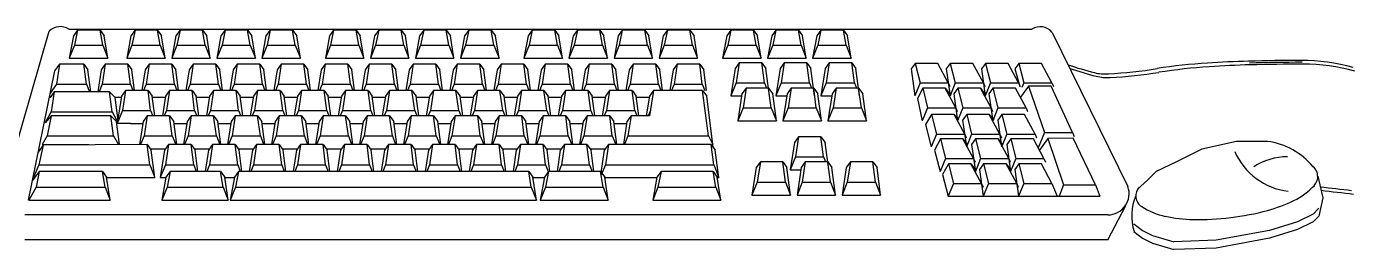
# Model space of a CAD drawing. Header units: millimetres. Extents: x 89450 to 753248, y -530175 to 1209785.
# Drawn here: x 319095 to 320457, y -167288 to -167059 of the extents above; entities that cross this region are included whole.
import ezdxf

# ---------------------------------------------------------------- set-up
doc = ezdxf.new("R2010")
doc.units = ezdxf.units.MM
doc.header["$LTSCALE"] = 150

msp = doc.modelspace()

# ---------------------------------------------------------------- linework, layer by layer
at = {"color": 0}
for p, q in [((319138.7, -167061.7), (320128.2, -167061.7)), ((319147.6, -167062.6), (319143.4, -167068.4)), ((319147.6, -167062.6), (319144.5, -167078)), ((319170.8, -167062.6), (319147.6, -167062.6)), ((319170.8, -167062.6), (319175, -167068.4)), ((319173.5, -167078), (319170.8, -167062.6)), ((319206.8, -167062.6), (319202.5, -167068.4)), ((319206.8, -167062.6), (319203.6, -167078)), ((319229.9, -167062.6), (319206.8, -167062.6)), ((319229.9, -167062.6), (319234.1, -167068.4)), ((319232.6, -167078), (319229.9, -167062.6)), ((319253, -167062.6), (319248.8, -167068.4)), ((319253, -167062.6), (319249.8, -167078)), ((319276.2, -167062.6), (319253, -167062.6)), ((319276.2, -167062.6), (319280.4, -167068.4)), ((319278.9, -167078), (319276.2, -167062.6)), ((319299.3, -167062.6), (319295, -167068.4)), ((319299.3, -167062.6), (319296.1, -167078)), ((319322.4, -167062.6), (319299.3, -167062.6)), ((319322.4, -167062.6), (319326.7, -167068.4)), ((319325.1, -167078), (319322.4, -167062.6)), ((319345.5, -167062.6), (319341.3, -167068.4)), ((319345.5, -167062.6), (319342.4, -167078)), ((319368.7, -167062.6), (319345.5, -167062.6)), ((319368.7, -167062.6), (319372.9, -167068.4)), ((319371.4, -167078), (319368.7, -167062.6)), ((319410.8, -167062.6), (319406.6, -167068.4)), ((319410.8, -167062.6), (319407.7, -167078)), ((319434, -167062.6), (319410.8, -167062.6)), ((319434, -167062.6), (319438.2, -167068.4)), ((319436.7, -167078), (319434, -167062.6)), ((319457.1, -167062.6), (319452.9, -167068.4)), ((319457.1, -167062.6), (319453.9, -167078)), ((319480.2, -167062.6), (319457.1, -167062.6)), ((319480.2, -167062.6), (319484.5, -167068.4)), ((319483, -167078), (319480.2, -167062.6)), ((319503.3, -167062.6), (319499.1, -167068.4)), ((319503.3, -167062.6), (319500.2, -167078)), ((319526.5, -167062.6), (319503.3, -167062.6)), ((319526.5, -167062.6), (319530.7, -167068.4)), ((319529.2, -167078), (319526.5, -167062.6)), ((319549.6, -167062.6), (319545.4, -167068.4)), ((319549.6, -167062.6), (319546.4, -167078)), ((319572.8, -167062.6), (319549.6, -167062.6)), ((319572.8, -167062.6), (319577, -167068.4)), ((319575.5, -167078), (319572.8, -167062.6)), ((319614.9, -167062.6), (319610.7, -167068.4)), ((319614.9, -167062.6), (319611.7, -167078)), ((319638.1, -167062.6), (319614.9, -167062.6)), ((319638.1, -167062.6), (319642.3, -167068.4)), ((319640.8, -167078), (319638.1, -167062.6)), ((319661.2, -167062.6), (319656.9, -167068.4)), ((319661.2, -167062.6), (319658, -167078)), ((319684.3, -167062.6), (319661.2, -167062.6)), ((319684.3, -167062.6), (319688.5, -167068.4)), ((319687, -167078), (319684.3, -167062.6)), ((319707.4, -167062.6), (319703.2, -167068.4)), ((319707.4, -167062.6), (319704.2, -167078)), ((319730.6, -167062.6), (319707.4, -167062.6)), ((319730.6, -167062.6), (319734.8, -167068.4)), ((319733.3, -167078), (319730.6, -167062.6)), ((319753.7, -167062.6), (319749.4, -167068.4)), ((319753.7, -167062.6), (319750.5, -167078)), ((319776.8, -167062.6), (319753.7, -167062.6)), ((319776.8, -167062.6), (319781.1, -167068.4)), ((319779.5, -167078), (319776.8, -167062.6)), ((319819, -167062.6), (319814.7, -167068.4)), ((319819, -167062.6), (319815.8, -167078)), ((319842.1, -167062.6), (319819, -167062.6)), ((319842.1, -167062.6), (319846.3, -167068.4)), ((319844.8, -167078), (319842.1, -167062.6)), ((319865.2, -167062.6), (319861, -167068.4)), ((319865.2, -167062.6), (319862.1, -167078)), ((319888.4, -167062.6), (319865.2, -167062.6)), ((319888.4, -167062.6), (319892.6, -167068.4)), ((319891.1, -167078), (319888.4, -167062.6)), ((319911.5, -167062.6), (319907.3, -167068.4)), ((319911.5, -167062.6), (319908.3, -167078)), ((319934.6, -167062.6), (319911.5, -167062.6)), ((319934.6, -167062.6), (319938.9, -167068.4)), ((319937.4, -167078), (319934.6, -167062.6)), ((319073.1, -167221.9), (319118.5, -167063.6)), ((319143.4, -167068.4), (319139.1, -167091.3)), ((319178.7, -167091.3), (319175, -167068.4)), ((319202.5, -167068.4), (319198.2, -167091.3)), ((319237.8, -167091.3), (319234.1, -167068.4)), ((319248.8, -167068.4), (319244.5, -167091.3)), ((319284.1, -167091.3), (319280.4, -167068.4)), ((319295, -167068.4), (319290.7, -167091.3)), ((319330.4, -167091.3), (319326.7, -167068.4)), ((319341.3, -167068.4), (319337, -167091.3)), ((319376.6, -167091.3), (319372.9, -167068.4)), ((319406.6, -167068.4), (319402.3, -167091.3)), ((319441.9, -167091.3), (319438.2, -167068.4)), ((319452.9, -167068.4), (319448.5, -167091.3)), ((319488.2, -167091.3), (319484.5, -167068.4)), ((319499.1, -167068.4), (319494.8, -167091.3)), ((319534.4, -167091.3), (319530.7, -167068.4)), ((319545.4, -167068.4), (319541.1, -167091.3)), ((319580.7, -167091.3), (319577, -167068.4)), ((319610.7, -167068.4), (319606.3, -167091.3)), ((319646, -167091.3), (319642.3, -167068.4)), ((319656.9, -167068.4), (319652.6, -167091.3)), ((319692.2, -167091.3), (319688.5, -167068.4)), ((319703.2, -167068.4), (319698.9, -167091.3)), ((319738.5, -167091.3), (319734.8, -167068.4)), ((319749.4, -167068.4), (319745.1, -167091.3)), ((319784.8, -167091.3), (319781.1, -167068.4)), ((319814.7, -167068.4), (319810.4, -167091.3)), ((319850.1, -167091.3), (319846.3, -167068.4)), ((319861, -167068.4), (319856.7, -167091.3)), ((319896.3, -167091.3), (319892.6, -167068.4)), ((319907.3, -167068.4), (319902.9, -167091.3)), ((319942.6, -167091.3), (319938.9, -167068.4)), ((320149, -167064.9), (320226.9, -167223.2)), ((319144.5, -167078), (319139.1, -167091.3)), ((319144.5, -167078), (319173.5, -167078)), ((319173.5, -167078), (319178.7, -167091.3)), ((319203.6, -167078), (319198.2, -167091.3)), ((319203.6, -167078), (319232.6, -167078)), ((319232.6, -167078), (319237.8, -167091.3)), ((319249.8, -167078), (319244.5, -167091.3)), ((319249.8, -167078), (319278.9, -167078)), ((319278.9, -167078), (319284.1, -167091.3)), ((319296.1, -167078), (319290.7, -167091.3)), ((319296.1, -167078), (319325.1, -167078)), ((319325.1, -167078), (319330.4, -167091.3)), ((319342.4, -167078), (319337, -167091.3)), ((319342.4, -167078), (319371.4, -167078)), ((319371.4, -167078), (319376.6, -167091.3)), ((319407.7, -167078), (319402.3, -167091.3)), ((319407.7, -167078), (319436.7, -167078)), ((319436.7, -167078), (319441.9, -167091.3)), ((319453.9, -167078), (319448.5, -167091.3)), ((319453.9, -167078), (319483, -167078)), ((319483, -167078), (319488.2, -167091.3)), ((319500.2, -167078), (319494.8, -167091.3)), ((319500.2, -167078), (319529.2, -167078)), ((319529.2, -167078), (319534.4, -167091.3)), ((319546.4, -167078), (319541.1, -167091.3)), ((319546.4, -167078), (319575.5, -167078)), ((319575.5, -167078), (319580.7, -167091.3)), ((319611.7, -167078), (319606.3, -167091.3)), ((319611.7, -167078), (319640.8, -167078)), ((319640.8, -167078), (319646, -167091.3)), ((319658, -167078), (319652.6, -167091.3)), ((319658, -167078), (319687, -167078)), ((319687, -167078), (319692.2, -167091.3)), ((319704.2, -167078), (319698.9, -167091.3)), ((319704.2, -167078), (319733.3, -167078)), ((319733.3, -167078), (319738.5, -167091.3)), ((319750.5, -167078), (319745.1, -167091.3)), ((319750.5, -167078), (319779.5, -167078)), ((319779.5, -167078), (319784.8, -167091.3)), ((319815.8, -167078), (319810.4, -167091.3)), ((319815.8, -167078), (319844.8, -167078)), ((319844.8, -167078), (319850.1, -167091.3)), ((319862.1, -167078), (319856.7, -167091.3)), ((319862.1, -167078), (319891.1, -167078)), ((319891.1, -167078), (319896.3, -167091.3)), ((319908.3, -167078), (319902.9, -167091.3)), ((319908.3, -167078), (319937.4, -167078)), ((319937.4, -167078), (319942.6, -167091.3)), ((319129.2, -167097.6), (319124.1, -167104.5)), ((319129.2, -167097.6), (319126, -167118.2)), ((319154, -167097.6), (319129.2, -167097.6)), ((319139.1, -167091.3), (319178.7, -167091.3)), ((319154, -167097.6), (319158.3, -167103.4)), ((319156.8, -167118.2), (319154, -167097.6)), ((319161.2, -167125.8), (319158.3, -167103.4)), ((319171.9, -167103.4), (319168.4, -167125.8)), ((319176.1, -167097.6), (319171.9, -167103.4)), ((319176.1, -167097.6), (319172.9, -167118.2)), ((319199.2, -167097.6), (319176.1, -167097.6)), ((319198.2, -167091.3), (319237.8, -167091.3)), ((319199.2, -167097.6), (319203.5, -167103.4)), ((319202, -167118.2), (319199.2, -167097.6)), ((319206.3, -167124.5), (319203.5, -167103.4)), ((319217.1, -167103.4), (319213.8, -167124.5)), ((319221.3, -167097.6), (319217.1, -167103.4)), ((319221.3, -167097.6), (319218.1, -167118.2)), ((319244.5, -167097.6), (319221.3, -167097.6)), ((319244.5, -167091.3), (319284.1, -167091.3)), ((319244.5, -167097.6), (319248.7, -167103.4)), ((319247.2, -167118.2), (319244.5, -167097.6)), ((319251.5, -167124.5), (319248.7, -167103.4)), ((319262.3, -167103.4), (319259, -167124.5)), ((319266.5, -167097.6), (319262.3, -167103.4)), ((319266.5, -167097.6), (319263.3, -167118.2)), ((319289.7, -167097.6), (319266.5, -167097.6)), ((319289.7, -167097.6), (319293.9, -167103.4)), ((319292.4, -167118.2), (319289.7, -167097.6)), ((319290.7, -167091.3), (319330.4, -167091.3)), ((319296.7, -167124.5), (319293.9, -167103.4)), ((319307.5, -167103.4), (319304.2, -167124.5)), ((319311.7, -167097.6), (319307.5, -167103.4)), ((319311.7, -167097.6), (319308.5, -167118.2)), ((319334.9, -167097.6), (319311.7, -167097.6)), ((319334.9, -167097.6), (319339.1, -167103.4)), ((319337.6, -167118.2), (319334.9, -167097.6)), ((319337, -167091.3), (319376.6, -167091.3)), ((319341.9, -167124.5), (319339.1, -167103.4)), ((319352.7, -167103.4), (319349.4, -167124.5)), ((319356.9, -167097.6), (319352.7, -167103.4)), ((319356.9, -167097.6), (319353.7, -167118.2)), ((319380.1, -167097.6), (319356.9, -167097.6)), ((319380.1, -167097.6), (319384.3, -167103.4)), ((319382.8, -167118.2), (319380.1, -167097.6)), ((319387.1, -167124.5), (319384.3, -167103.4)), ((319397.9, -167103.4), (319394.6, -167124.5)), ((319402.1, -167097.6), (319397.9, -167103.4)), ((319402.1, -167097.6), (319398.9, -167118.2)), ((319425.3, -167097.6), (319402.1, -167097.6)), ((319402.3, -167091.3), (319441.9, -167091.3)), ((319425.3, -167097.6), (319429.5, -167103.4)), ((319428, -167118.2), (319425.3, -167097.6)), ((319432.3, -167124.5), (319429.5, -167103.4)), ((319443.1, -167103.4), (319439.8, -167124.5)), ((319447.3, -167097.6), (319443.1, -167103.4)), ((319447.3, -167097.6), (319444.1, -167118.2)), ((319470.5, -167097.6), (319447.3, -167097.6)), ((319448.5, -167091.3), (319488.2, -167091.3)), ((319470.5, -167097.6), (319474.7, -167103.4)), ((319473.2, -167118.2), (319470.5, -167097.6)), ((319477.5, -167124.5), (319474.7, -167103.4)), ((319488.3, -167103.4), (319485, -167124.5)), ((319492.5, -167097.6), (319488.3, -167103.4)), ((319492.5, -167097.6), (319489.3, -167118.2)), ((319515.7, -167097.6), (319492.5, -167097.6)), ((319494.8, -167091.3), (319534.4, -167091.3)), ((319515.7, -167097.6), (319519.9, -167103.4)), ((319518.4, -167118.2), (319515.7, -167097.6)), ((319522.7, -167124.5), (319519.9, -167103.4)), ((319533.5, -167103.4), (319530.2, -167124.5)), ((319537.7, -167097.6), (319533.5, -167103.4)), ((319537.7, -167097.6), (319534.5, -167118.2)), ((319560.9, -167097.6), (319537.7, -167097.6)), ((319541.1, -167091.3), (319580.7, -167091.3)), ((319560.9, -167097.6), (319565.1, -167103.4)), ((319563.6, -167118.2), (319560.9, -167097.6)), ((319567.9, -167124.5), (319565.1, -167103.4)), ((319578.7, -167103.4), (319575.4, -167124.5)), ((319582.9, -167097.6), (319578.7, -167103.4)), ((319582.9, -167097.6), (319579.7, -167118.2)), ((319606.1, -167097.6), (319582.9, -167097.6)), ((319606.1, -167097.6), (319610.3, -167103.4)), ((319608.8, -167118.2), (319606.1, -167097.6)), ((319606.3, -167091.3), (319646, -167091.3)), ((319613.1, -167124.5), (319610.3, -167103.4)), ((319623.9, -167103.4), (319620.6, -167124.5)), ((319628.1, -167097.6), (319623.9, -167103.4)), ((319628.1, -167097.6), (319624.9, -167118.2)), ((319651.3, -167097.6), (319628.1, -167097.6)), ((319651.3, -167097.6), (319655.5, -167103.4)), ((319654, -167118.2), (319651.3, -167097.6)), ((319652.6, -167091.3), (319692.2, -167091.3)), ((319658.3, -167124.5), (319655.5, -167103.4)), ((319669.1, -167103.4), (319665.8, -167124.5)), ((319673.3, -167097.6), (319669.1, -167103.4)), ((319673.3, -167097.6), (319670.1, -167118.2)), ((319696.5, -167097.6), (319673.3, -167097.6)), ((319696.5, -167097.6), (319700.7, -167103.4)), ((319699.2, -167118.2), (319696.5, -167097.6)), ((319698.9, -167091.3), (319738.5, -167091.3)), ((319703.5, -167124.5), (319700.7, -167103.4)), ((319714.3, -167103.4), (319711, -167124.5)), ((319718.5, -167097.6), (319714.3, -167103.4)), ((319718.5, -167097.6), (319715.4, -167118.2)), ((319741.7, -167097.6), (319718.5, -167097.6)), ((319741.7, -167097.6), (319745.9, -167103.4)), ((319744.4, -167118.2), (319741.7, -167097.6)), ((319745.1, -167091.3), (319784.8, -167091.3)), ((319748.7, -167124.5), (319745.9, -167103.4)), ((319759.5, -167103.4), (319756.2, -167124.5)), ((319763.7, -167097.6), (319759.5, -167103.4)), ((319763.7, -167097.6), (319760.6, -167118.2)), ((319786.9, -167097.6), (319763.7, -167097.6)), ((319786.9, -167097.6), (319791.1, -167103.4)), ((319789.6, -167118.2), (319786.9, -167097.6)), ((319793.9, -167124.5), (319791.1, -167103.4)), ((319810.4, -167091.3), (319850.1, -167091.3)), ((319823.3, -167102), (319819, -167130)), ((319827.5, -167096.2), (319823.3, -167102)), ((319827.5, -167096.2), (319824.4, -167116.7)), ((319850.7, -167096.2), (319827.5, -167096.2)), ((319850.7, -167096.2), (319854.9, -167102)), ((319853.4, -167116.7), (319850.7, -167096.2)), ((319858.6, -167130), (319854.9, -167102)), ((319856.7, -167091.3), (319896.3, -167091.3)), ((319869.6, -167102), (319865.2, -167130)), ((319873.8, -167096.2), (319869.6, -167102)), ((319873.8, -167096.2), (319870.6, -167116.7)), ((319896.9, -167096.2), (319873.8, -167096.2)), ((319896.9, -167096.2), (319901.2, -167102)), ((319899.7, -167116.7), (319896.9, -167096.2)), ((319904.9, -167130), (319901.2, -167102)), ((319902.9, -167091.3), (319942.6, -167091.3)), ((319915.8, -167102), (319911.5, -167130)), ((319920, -167096.2), (319915.8, -167102)), ((319920, -167096.2), (319916.9, -167116.7)), ((319943.2, -167096.2), (319920, -167096.2)), ((319943.2, -167096.2), (319947.4, -167102)), ((319945.9, -167116.7), (319943.2, -167096.2)), ((319951.1, -167130), (319947.4, -167102)), ((320008.3, -167096.7), (320004, -167102.4)), ((320004, -167102.4), (320007.9, -167130)), ((320031.4, -167096.7), (320008.3, -167096.7)), ((320008.3, -167096.7), (320013.3, -167116.7)), ((320042.3, -167116.7), (320031.4, -167096.7)), ((320044.4, -167096.7), (320040.2, -167102.4)), ((320040.2, -167102.4), (320044.1, -167130)), ((320067.6, -167096.7), (320044.4, -167096.7)), ((320044.4, -167096.7), (320049.4, -167116.7)), ((320078.5, -167116.7), (320067.6, -167096.7)), ((320080.5, -167096.7), (320076.3, -167102.4)), ((320076.3, -167102.4), (320080.2, -167130)), ((320103.7, -167096.7), (320080.5, -167096.7)), ((320080.5, -167096.7), (320085.6, -167116.7)), ((320114.6, -167116.7), (320103.7, -167096.7)), ((320114.8, -167096.7), (320110.5, -167102.4)), ((320110.5, -167102.4), (320115.9, -167120.5)), ((320137.9, -167096.7), (320114.8, -167096.7)), ((320114.8, -167096.7), (320119.8, -167116.7)), ((320148.8, -167116.7), (320137.9, -167096.7)), ((319124.1, -167104.5), (319097.1, -167237.1)), ((319824.4, -167116.7), (319819, -167130)), ((319824.4, -167116.7), (319853.4, -167116.7)), ((319853.4, -167116.7), (319855.5, -167122)), ((319870.6, -167116.7), (319865.2, -167130)), ((319870.6, -167116.7), (319899.7, -167116.7)), ((319899.7, -167116.7), (319901.7, -167122)), ((319916.9, -167116.7), (319911.5, -167130)), ((319916.9, -167116.7), (319945.9, -167116.7)), ((319945.9, -167116.7), (319948, -167122)), ((320013.3, -167116.7), (320007.9, -167130)), ((320013.3, -167116.7), (320042.3, -167116.7)), ((320042.3, -167116.7), (320043.8, -167120.5)), ((320049.4, -167116.7), (320044.1, -167130)), ((320049.4, -167116.7), (320078.5, -167116.7)), ((320078.5, -167116.7), (320080, -167120.5)), ((320085.6, -167116.7), (320080.2, -167130)), ((320085.6, -167116.7), (320114.6, -167116.7)), ((320114.6, -167116.7), (320116.1, -167120.5)), ((320119.8, -167116.7), (320117.9, -167121.5)), ((320119.8, -167116.7), (320148.8, -167116.7)), ((320148.8, -167116.7), (320150.3, -167120.5)), ((319126, -167118.2), (319119.5, -167127.2)), ((319123.7, -167125.8), (319119.5, -167131.6)), ((319123.7, -167125.8), (319120.5, -167146.4)), ((319180.6, -167125.8), (319123.7, -167125.8)), ((319126, -167118.2), (319156.8, -167118.2)), ((319156.8, -167118.2), (319159.8, -167125.8)), ((319172.9, -167118.2), (319169.8, -167125.8)), ((319172.9, -167118.2), (319202, -167118.2)), ((319180.6, -167125.8), (319186.3, -167131.6)), ((319183.3, -167146.4), (319180.6, -167125.8)), ((319192.7, -167130.3), (319188.4, -167158.4)), ((319197, -167124.5), (319192.7, -167130.3)), ((319197, -167124.5), (319193.8, -167145.1)), ((319220.1, -167124.5), (319197, -167124.5)), ((319202, -167118.2), (319204.5, -167124.5)), ((319218.1, -167118.2), (319215.5, -167124.5)), ((319218.1, -167118.2), (319247.2, -167118.2)), ((319220.1, -167124.5), (319224.4, -167130.3)), ((319222.8, -167145.1), (319220.1, -167124.5)), ((319227, -167150.7), (319224.4, -167130.3)), ((319238, -167130.3), (319234.8, -167150.7)), ((319242.2, -167124.5), (319238, -167130.3)), ((319242.2, -167124.5), (319239, -167145.1)), ((319265.3, -167124.5), (319242.2, -167124.5)), ((319247.2, -167118.2), (319249.7, -167124.5)), ((319263.3, -167118.2), (319260.8, -167124.5)), ((319263.3, -167118.2), (319292.4, -167118.2)), ((319265.3, -167124.5), (319269.6, -167130.3)), ((319265.3, -167124.5), (319269.6, -167130.3)), ((319268, -167145.1), (319265.3, -167124.5)), ((319272.2, -167150.7), (319269.6, -167130.3)), ((319272.2, -167150.7), (319269.6, -167130.3)), ((319283.2, -167130.3), (319280, -167150.7)), ((319287.4, -167124.5), (319283.2, -167130.3)), ((319287.4, -167124.5), (319284.2, -167145.1)), ((319310.5, -167124.5), (319287.4, -167124.5)), ((319292.4, -167118.2), (319294.9, -167124.5)), ((319308.5, -167118.2), (319306, -167124.5)), ((319308.5, -167118.2), (319337.6, -167118.2)), ((319310.5, -167124.5), (319314.8, -167130.3)), ((319310.5, -167124.5), (319314.8, -167130.3)), ((319313.2, -167145.1), (319310.5, -167124.5)), ((319317.5, -167150.7), (319314.8, -167130.3)), ((319317.5, -167150.7), (319314.8, -167130.3)), ((319328.4, -167130.3), (319325.2, -167150.7)), ((319332.6, -167124.5), (319328.4, -167130.3)), ((319332.6, -167124.5), (319329.4, -167145.1)), ((319355.7, -167124.5), (319332.6, -167124.5)), ((319337.6, -167118.2), (319340.1, -167124.5)), ((319353.7, -167118.2), (319351.2, -167124.5)), ((319353.7, -167118.2), (319382.8, -167118.2)), ((319355.7, -167124.5), (319360, -167130.3)), ((319355.7, -167124.5), (319360, -167130.3)), ((319358.5, -167145.1), (319355.7, -167124.5)), ((319362.7, -167150.7), (319360, -167130.3)), ((319362.7, -167150.7), (319360, -167130.3)), ((319373.6, -167130.3), (319370.4, -167150.7)), ((319377.8, -167124.5), (319373.6, -167130.3)), ((319377.8, -167124.5), (319374.6, -167145.1)), ((319400.9, -167124.5), (319377.8, -167124.5)), ((319382.8, -167118.2), (319385.3, -167124.5)), ((319398.9, -167118.2), (319396.4, -167124.5)), ((319398.9, -167118.2), (319428, -167118.2)), ((319400.9, -167124.5), (319405.2, -167130.3)), ((319400.9, -167124.5), (319405.2, -167130.3)), ((319403.7, -167145.1), (319400.9, -167124.5)), ((319407.9, -167150.7), (319405.2, -167130.3)), ((319407.9, -167150.7), (319405.2, -167130.3)), ((319418.8, -167130.3), (319415.6, -167150.7)), ((319423, -167124.5), (319418.8, -167130.3)), ((319423, -167124.5), (319419.8, -167145.1)), ((319446.1, -167124.5), (319423, -167124.5)), ((319428, -167118.2), (319430.5, -167124.5)), ((319444.1, -167118.2), (319441.6, -167124.5)), ((319444.1, -167118.2), (319473.2, -167118.2)), ((319446.1, -167124.5), (319450.4, -167130.3)), ((319446.1, -167124.5), (319450.4, -167130.3)), ((319448.9, -167145.1), (319446.1, -167124.5)), ((319453.1, -167150.7), (319450.4, -167130.3)), ((319453.1, -167150.7), (319450.4, -167130.3)), ((319464, -167130.3), (319460.8, -167150.7)), ((319468.2, -167124.5), (319464, -167130.3)), ((319468.2, -167124.5), (319465, -167145.1)), ((319491.3, -167124.5), (319468.2, -167124.5)), ((319473.2, -167118.2), (319475.7, -167124.5)), ((319489.3, -167118.2), (319486.8, -167124.5)), ((319489.3, -167118.2), (319518.4, -167118.2)), ((319491.3, -167124.5), (319495.6, -167130.3)), ((319491.3, -167124.5), (319495.6, -167130.3)), ((319494.1, -167145.1), (319491.3, -167124.5)), ((319498.3, -167150.7), (319495.6, -167130.3)), ((319498.3, -167150.7), (319495.6, -167130.3)), ((319509.2, -167130.3), (319506, -167150.7)), ((319513.4, -167124.5), (319509.2, -167130.3)), ((319513.4, -167124.5), (319510.2, -167145.1)), ((319536.5, -167124.5), (319513.4, -167124.5)), ((319518.4, -167118.2), (319520.9, -167124.5)), ((319534.5, -167118.2), (319532, -167124.5)), ((319534.5, -167118.2), (319563.6, -167118.2)), ((319536.5, -167124.5), (319540.8, -167130.3)), ((319536.5, -167124.5), (319540.8, -167130.3)), ((319539.3, -167145.1), (319536.5, -167124.5)), ((319543.5, -167150.7), (319540.8, -167130.3)), ((319543.5, -167150.7), (319540.8, -167130.3)), ((319554.4, -167130.3), (319551.2, -167150.7)), ((319558.6, -167124.5), (319554.4, -167130.3)), ((319558.6, -167124.5), (319555.4, -167145.1)), ((319581.7, -167124.5), (319558.6, -167124.5)), ((319563.6, -167118.2), (319566.1, -167124.5)), ((319579.7, -167118.2), (319577.2, -167124.5)), ((319579.7, -167118.2), (319608.8, -167118.2)), ((319581.7, -167124.5), (319586, -167130.3)), ((319581.7, -167124.5), (319586, -167130.3)), ((319584.5, -167145.1), (319581.7, -167124.5)), ((319588.7, -167150.7), (319586, -167130.3)), ((319588.7, -167150.7), (319586, -167130.3)), ((319599.6, -167130.3), (319596.4, -167150.7)), ((319603.8, -167124.5), (319599.6, -167130.3)), ((319603.8, -167124.5), (319600.6, -167145.1)), ((319626.9, -167124.5), (319603.8, -167124.5)), ((319608.8, -167118.2), (319611.3, -167124.5)), ((319624.9, -167118.2), (319622.4, -167124.5)), ((319624.9, -167118.2), (319654, -167118.2)), ((319626.9, -167124.5), (319631.2, -167130.3)), ((319626.9, -167124.5), (319631.2, -167130.3)), ((319629.7, -167145.1), (319626.9, -167124.5)), ((319633.9, -167150.7), (319631.2, -167130.3)), ((319633.9, -167150.7), (319631.2, -167130.3)), ((319644.8, -167130.3), (319641.6, -167150.7)), ((319649, -167124.5), (319644.8, -167130.3)), ((319649, -167124.5), (319645.8, -167145.1)), ((319672.2, -167124.5), (319649, -167124.5)), ((319654, -167118.2), (319656.5, -167124.5)), ((319670.1, -167118.2), (319667.6, -167124.5)), ((319670.1, -167118.2), (319699.2, -167118.2)), ((319672.2, -167124.5), (319676.4, -167130.3)), ((319672.2, -167124.5), (319676.4, -167130.3)), ((319674.9, -167145.1), (319672.2, -167124.5)), ((319679.1, -167150.7), (319676.4, -167130.3)), ((319679.1, -167150.7), (319676.4, -167130.3)), ((319690, -167130.3), (319686.8, -167150.7)), ((319694.2, -167124.5), (319690, -167130.3)), ((319694.2, -167124.5), (319691, -167145.1)), ((319717.4, -167124.5), (319694.2, -167124.5)), ((319699.2, -167118.2), (319701.7, -167124.5)), ((319715.4, -167118.2), (319712.8, -167124.5)), ((319715.4, -167118.2), (319744.4, -167118.2)), ((319717.4, -167124.5), (319721.6, -167130.3)), ((319717.4, -167124.5), (319721.6, -167130.3)), ((319720.1, -167145.1), (319717.4, -167124.5)), ((319724.3, -167150.7), (319721.6, -167130.3)), ((319724.3, -167150.7), (319721.6, -167130.3)), ((319735.2, -167130.3), (319732, -167150.7)), ((319739.4, -167124.5), (319735.2, -167130.3)), ((319739.4, -167124.5), (319735.4, -167150.7)), ((319789.9, -167124.5), (319739.4, -167124.5)), ((319744.4, -167118.2), (319746.9, -167124.5)), ((319760.6, -167118.2), (319758, -167124.5)), ((319760.6, -167118.2), (319789.6, -167118.2)), ((319789.6, -167118.2), (319792.1, -167124.5)), ((319789.9, -167124.5), (319794.1, -167130.3)), ((319789.9, -167124.5), (319794.1, -167130.3)), ((319795.8, -167171.2), (319789.9, -167124.5)), ((319800.7, -167183.1), (319794.1, -167130.3)), ((319800.4, -167180.1), (319794.1, -167130.3)), ((319819, -167130), (319830, -167130)), ((319830.3, -167127.8), (319826, -167155.8)), ((319834.6, -167122), (319830.3, -167127.8)), ((319834.6, -167122), (319831.4, -167142.5)), ((319857.7, -167122), (319834.6, -167122)), ((319857.7, -167122), (319861.9, -167127.8)), ((319860.4, -167142.5), (319857.7, -167122)), ((319865.7, -167155.8), (319861.9, -167127.8)), ((319865.2, -167130), (319876.3, -167130)), ((319876.6, -167127.8), (319872.3, -167155.8)), ((319880.8, -167122), (319876.6, -167127.8)), ((319880.8, -167122), (319877.7, -167142.5)), ((319904, -167122), (319880.8, -167122)), ((319904, -167122), (319908.2, -167127.8)), ((319906.7, -167142.5), (319904, -167122)), ((319911.9, -167155.8), (319908.2, -167127.8)), ((319911.5, -167130), (319922.5, -167130)), ((319922.9, -167127.8), (319918.5, -167155.8)), ((319927.1, -167122), (319922.9, -167127.8)), ((319927.1, -167122), (319923.9, -167142.5)), ((319950.2, -167122), (319927.1, -167122)), ((319950.2, -167122), (319954.5, -167127.8)), ((319953, -167142.5), (319950.2, -167122)), ((319958.2, -167155.8), (319954.5, -167127.8)), ((320016, -167122.2), (320010.7, -167132.8)), ((320039.1, -167122.2), (320016, -167122.2)), ((320016, -167122.2), (320021, -167142.3)), ((320039.1, -167122.2), (320043.4, -167127.9)), ((320050, -167142.3), (320039.1, -167122.2)), ((320052.1, -167122.2), (320047.9, -167127.9)), ((320047.9, -167127.9), (320051.8, -167155.5)), ((320075.3, -167122.2), (320052.1, -167122.2)), ((320052.1, -167122.2), (320057.2, -167142.3)), ((320075.3, -167122.2), (320079.5, -167127.9)), ((320086.2, -167142.3), (320075.3, -167122.2)), ((320088.2, -167122.2), (320084, -167127.9)), ((320084, -167127.9), (320087.9, -167155.5)), ((320111.4, -167122.2), (320088.2, -167122.2)), ((320088.2, -167122.2), (320093.3, -167142.3)), ((320122.3, -167142.3), (320111.4, -167122.2)), ((320124.8, -167120.1), (320116.5, -167131.5)), ((320148, -167120.1), (320124.8, -167120.1)), ((320124.8, -167120.1), (320141, -167167.8)), ((320170, -167167.8), (320148, -167120.1)), ((319118.6, -167131.4), (319119.6, -167131.4)), ((319186.1, -167131.4), (319192.6, -167131.4)), ((319189.4, -167155.3), (319186.3, -167131.6)), ((319224.5, -167131.4), (319237.8, -167131.4)), ((319269.7, -167131.4), (319283, -167131.4)), ((319314.9, -167131.4), (319328.2, -167131.4)), ((319360.1, -167131.4), (319373.4, -167131.4)), ((319405.3, -167131.4), (319418.6, -167131.4)), ((319450.5, -167131.4), (319463.8, -167131.4)), ((319495.7, -167131.4), (319509, -167131.4)), ((319540.9, -167131.4), (319554.2, -167131.4)), ((319586.1, -167131.4), (319599.4, -167131.4)), ((319631.3, -167131.4), (319644.6, -167131.4)), ((319676.5, -167131.4), (319689.8, -167131.4)), ((319721.7, -167131.4), (319735, -167131.4)), ((319831.4, -167142.5), (319826, -167155.8)), ((319831.4, -167142.5), (319860.4, -167142.5)), ((319860.4, -167142.5), (319865.7, -167155.8)), ((319877.7, -167142.5), (319872.3, -167155.8)), ((319877.7, -167142.5), (319906.7, -167142.5)), ((319906.7, -167142.5), (319911.9, -167155.8)), ((319923.9, -167142.5), (319918.5, -167155.8)), ((319923.9, -167142.5), (319953, -167142.5)), ((319953, -167142.5), (319958.2, -167155.8)), ((320010.7, -167132.8), (320015.6, -167155.5)), ((320021, -167142.3), (320015.6, -167155.5)), ((320021, -167142.3), (320050, -167142.3)), ((320050, -167142.3), (320051.5, -167146)), ((320057.2, -167142.3), (320051.8, -167155.5)), ((320057.2, -167142.3), (320086.2, -167142.3)), ((320086.2, -167142.3), (320087.7, -167146)), ((320093.3, -167142.3), (320087.9, -167155.5)), ((320093.3, -167142.3), (320122.3, -167142.3)), ((320122.3, -167142.3), (320123.8, -167146)), ((319120.6, -167150.7), (319114.3, -167157.8)), ((319120.5, -167146.4), (319114.8, -167156.6)), ((319120.6, -167150.7), (319116.6, -167171.2)), ((319120.5, -167146.4), (319183.3, -167146.4)), ((319181.9, -167150.7), (319120.6, -167150.7)), ((319181.9, -167150.7), (319187.6, -167156.4)), ((319184.6, -167171.2), (319181.9, -167150.7)), ((319183.3, -167146.4), (319188.2, -167155.3)), ((319190.7, -167180.1), (319187.6, -167156.4)), ((319193.8, -167145.1), (319188.4, -167158.4)), ((319193.8, -167145.1), (319222.8, -167145.1)), ((319215, -167156.4), (319211.3, -167180.1)), ((319219.2, -167150.7), (319215, -167156.4)), ((319219.2, -167150.7), (319216, -167171.2)), ((319242.3, -167150.7), (319219.2, -167150.7)), ((319222.8, -167145.1), (319225, -167150.7)), ((319239, -167145.1), (319236.7, -167150.7)), ((319239, -167145.1), (319268, -167145.1)), ((319242.3, -167150.7), (319246.6, -167156.4)), ((319245, -167171.2), (319242.3, -167150.7)), ((319249.7, -167180.1), (319246.6, -167156.4)), ((319260.2, -167156.4), (319256.5, -167180.1)), ((319264.4, -167150.7), (319260.2, -167156.4)), ((319264.4, -167150.7), (319261.2, -167171.2)), ((319287.5, -167150.7), (319264.4, -167150.7)), ((319268, -167145.1), (319270.2, -167150.7)), ((319268, -167145.1), (319270.2, -167150.7)), ((319284.2, -167145.1), (319281.9, -167150.7)), ((319284.2, -167145.1), (319313.2, -167145.1)), ((319287.5, -167150.7), (319291.8, -167156.4)), ((319290.3, -167171.2), (319287.5, -167150.7)), ((319294.9, -167180.1), (319291.8, -167156.4)), ((319305.4, -167156.4), (319301.7, -167180.1)), ((319309.6, -167150.7), (319305.4, -167156.4)), ((319309.6, -167150.7), (319306.4, -167171.2)), ((319332.7, -167150.7), (319309.6, -167150.7)), ((319313.2, -167145.1), (319315.4, -167150.7)), ((319313.2, -167145.1), (319315.4, -167150.7)), ((319329.4, -167145.1), (319327.1, -167150.7)), ((319329.4, -167145.1), (319358.5, -167145.1)), ((319332.7, -167150.7), (319337, -167156.4)), ((319335.5, -167171.2), (319332.7, -167150.7)), ((319340.1, -167180.1), (319337, -167156.4)), ((319350.6, -167156.4), (319346.9, -167180.1)), ((319354.8, -167150.7), (319350.6, -167156.4)), ((319354.8, -167150.7), (319351.6, -167171.2)), ((319377.9, -167150.7), (319354.8, -167150.7)), ((319358.5, -167145.1), (319360.6, -167150.7)), ((319358.5, -167145.1), (319360.6, -167150.7)), ((319374.6, -167145.1), (319372.4, -167150.7)), ((319374.6, -167145.1), (319403.7, -167145.1)), ((319377.9, -167150.7), (319382.2, -167156.4)), ((319380.7, -167171.2), (319377.9, -167150.7)), ((319385.3, -167180.1), (319382.2, -167156.4)), ((319395.8, -167156.4), (319392.1, -167180.1)), ((319400, -167150.7), (319395.8, -167156.4)), ((319400, -167150.7), (319396.8, -167171.2)), ((319423.1, -167150.7), (319400, -167150.7)), ((319403.7, -167145.1), (319405.8, -167150.7)), ((319403.7, -167145.1), (319405.8, -167150.7)), ((319419.8, -167145.1), (319417.6, -167150.7)), ((319419.8, -167145.1), (319448.9, -167145.1)), ((319423.1, -167150.7), (319427.4, -167156.4)), ((319425.9, -167171.2), (319423.1, -167150.7)), ((319430.5, -167180.1), (319427.4, -167156.4)), ((319441, -167156.4), (319437.3, -167180.1)), ((319445.2, -167150.7), (319441, -167156.4)), ((319445.2, -167150.7), (319442, -167171.2)), ((319468.3, -167150.7), (319445.2, -167150.7)), ((319448.9, -167145.1), (319451.1, -167150.7)), ((319448.9, -167145.1), (319451.1, -167150.7)), ((319465, -167145.1), (319462.8, -167150.7)), ((319465, -167145.1), (319494.1, -167145.1)), ((319468.3, -167150.7), (319472.6, -167156.4)), ((319471.1, -167171.2), (319468.3, -167150.7)), ((319475.7, -167180.1), (319472.6, -167156.4)), ((319486.2, -167156.4), (319482.5, -167180.1)), ((319490.4, -167150.7), (319486.2, -167156.4)), ((319490.4, -167150.7), (319487.2, -167171.2)), ((319513.5, -167150.7), (319490.4, -167150.7)), ((319494.1, -167145.1), (319496.3, -167150.7)), ((319494.1, -167145.1), (319496.3, -167150.7)), ((319510.2, -167145.1), (319508, -167150.7)), ((319510.2, -167145.1), (319539.3, -167145.1)), ((319513.5, -167150.7), (319517.8, -167156.4)), ((319516.3, -167171.2), (319513.5, -167150.7)), ((319520.9, -167180.1), (319517.8, -167156.4)), ((319531.4, -167156.4), (319527.7, -167180.1)), ((319535.6, -167150.7), (319531.4, -167156.4)), ((319535.6, -167150.7), (319532.4, -167171.2)), ((319558.8, -167150.7), (319535.6, -167150.7)), ((319539.3, -167145.1), (319541.5, -167150.7)), ((319539.3, -167145.1), (319541.5, -167150.7)), ((319555.4, -167145.1), (319553.2, -167150.7)), ((319555.4, -167145.1), (319584.5, -167145.1)), ((319558.8, -167150.7), (319563, -167156.4)), ((319561.5, -167171.2), (319558.8, -167150.7)), ((319566.1, -167180.1), (319563, -167156.4)), ((319576.6, -167156.4), (319572.9, -167180.1)), ((319580.8, -167150.7), (319576.6, -167156.4)), ((319580.8, -167150.7), (319577.6, -167171.2)), ((319604, -167150.7), (319580.8, -167150.7)), ((319584.5, -167145.1), (319586.7, -167150.7)), ((319584.5, -167145.1), (319586.7, -167150.7)), ((319600.6, -167145.1), (319598.4, -167150.7)), ((319600.6, -167145.1), (319629.7, -167145.1)), ((319604, -167150.7), (319608.2, -167156.4)), ((319606.7, -167171.2), (319604, -167150.7)), ((319611.3, -167180.1), (319608.2, -167156.4)), ((319621.8, -167156.4), (319618.1, -167180.1)), ((319626, -167150.7), (319621.8, -167156.4)), ((319626, -167150.7), (319622.8, -167171.2)), ((319649.2, -167150.7), (319626, -167150.7)), ((319629.7, -167145.1), (319631.9, -167150.7)), ((319629.7, -167145.1), (319631.9, -167150.7)), ((319645.8, -167145.1), (319643.6, -167150.7)), ((319645.8, -167145.1), (319674.9, -167145.1)), ((319649.2, -167150.7), (319653.4, -167156.4)), ((319651.9, -167171.2), (319649.2, -167150.7)), ((319656.5, -167180.1), (319653.4, -167156.4)), ((319667, -167156.4), (319663.3, -167180.1)), ((319671.2, -167150.7), (319667, -167156.4)), ((319671.2, -167150.7), (319668, -167171.2)), ((319694.4, -167150.7), (319671.2, -167150.7)), ((319674.9, -167145.1), (319677.1, -167150.7)), ((319674.9, -167145.1), (319677.1, -167150.7)), ((319691, -167145.1), (319688.8, -167150.7)), ((319691, -167145.1), (319720.1, -167145.1)), ((319694.4, -167150.7), (319698.6, -167156.4)), ((319697.1, -167171.2), (319694.4, -167150.7)), ((319701.7, -167180.1), (319698.6, -167156.4)), ((319712.2, -167156.4), (319708.5, -167180.1)), ((319716.4, -167150.7), (319712.2, -167156.4)), ((319716.4, -167150.7), (319713.2, -167171.2)), ((319735.4, -167150.7), (319716.4, -167150.7)), ((319720.1, -167145.1), (319722.3, -167150.7)), ((319720.1, -167145.1), (319722.3, -167150.7)), ((319736.2, -167145.1), (319734, -167150.7)), ((319826, -167155.8), (319865.7, -167155.8)), ((319872.3, -167155.8), (319911.9, -167155.8)), ((319918.5, -167155.8), (319958.2, -167155.8)), ((320025.1, -167149.1), (320018.8, -167159.3)), ((320048.3, -167149.1), (320025.1, -167149.1)), ((320025.1, -167149.1), (320030.2, -167169.2)), ((320048.3, -167149.1), (320052.5, -167154.9)), ((320059.2, -167169.2), (320048.3, -167149.1)), ((320061.3, -167149.1), (320057, -167154.9)), ((320057, -167154.9), (320060.9, -167182.5)), ((320084.4, -167149.1), (320061.3, -167149.1)), ((320061.3, -167149.1), (320066.3, -167169.2)), ((320084.4, -167149.1), (320088.7, -167154.9)), ((320095.3, -167169.2), (320084.4, -167149.1)), ((320097.4, -167149.1), (320093.2, -167154.9)), ((320093.2, -167154.9), (320097, -167182.5)), ((320120.6, -167149.1), (320097.4, -167149.1)), ((320097.4, -167149.1), (320102.4, -167169.2)), ((320131.5, -167169.2), (320120.6, -167149.1)), ((319116.6, -167171.2), (319111.5, -167180.1)), ((319116.6, -167171.2), (319184.6, -167171.2)), ((319184.6, -167171.2), (319189.6, -167180.1)), ((319202.2, -167158.4), (319187.8, -167158.4)), ((319202.2, -167158.4), (319214.7, -167158.4)), ((319216, -167171.2), (319212.4, -167180.1)), ((319216, -167171.2), (319245, -167171.2)), ((319245, -167171.2), (319248.5, -167180.1)), ((319246.8, -167158.4), (319259.9, -167158.4)), ((319261.2, -167171.2), (319257.6, -167180.1)), ((319261.2, -167171.2), (319290.3, -167171.2)), ((319290.3, -167171.2), (319293.7, -167180.1)), ((319292, -167158.4), (319305.1, -167158.4)), ((319306.4, -167171.2), (319302.8, -167180.1)), ((319306.4, -167171.2), (319335.5, -167171.2)), ((319335.5, -167171.2), (319338.9, -167180.1)), ((319337.2, -167158.4), (319350.3, -167158.4)), ((319351.6, -167171.2), (319348, -167180.1)), ((319351.6, -167171.2), (319380.7, -167171.2)), ((319380.7, -167171.2), (319384.1, -167180.1)), ((319382.4, -167158.4), (319395.5, -167158.4)), ((319396.8, -167171.2), (319393.2, -167180.1)), ((319396.8, -167171.2), (319425.9, -167171.2)), ((319425.9, -167171.2), (319429.3, -167180.1)), ((319427.6, -167158.4), (319440.7, -167158.4)), ((319442, -167171.2), (319438.4, -167180.1)), ((319442, -167171.2), (319471.1, -167171.2)), ((319471.1, -167171.2), (319474.5, -167180.1)), ((319472.8, -167158.4), (319485.9, -167158.4)), ((319487.2, -167171.2), (319483.6, -167180.1)), ((319487.2, -167171.2), (319516.3, -167171.2)), ((319516.3, -167171.2), (319519.8, -167180.1)), ((319518, -167158.4), (319531.1, -167158.4)), ((319532.4, -167171.2), (319528.8, -167180.1)), ((319532.4, -167171.2), (319561.5, -167171.2)), ((319561.5, -167171.2), (319565, -167180.1)), ((319563.2, -167158.4), (319576.3, -167158.4)), ((319577.6, -167171.2), (319574, -167180.1)), ((319577.6, -167171.2), (319606.7, -167171.2)), ((319606.7, -167171.2), (319610.2, -167180.1)), ((319608.4, -167158.4), (319621.5, -167158.4)), ((319622.8, -167171.2), (319619.2, -167180.1)), ((319622.8, -167171.2), (319651.9, -167171.2)), ((319651.9, -167171.2), (319655.4, -167180.1)), ((319653.6, -167158.4), (319666.7, -167158.4)), ((319668, -167171.2), (319664.4, -167180.1)), ((319668, -167171.2), (319697.1, -167171.2)), ((319697.1, -167171.2), (319700.6, -167180.1)), ((319698.8, -167158.4), (319711.9, -167158.4)), ((319713.2, -167171.2), (319709.6, -167180.1)), ((319713.2, -167171.2), (319795.8, -167171.2)), ((319795.8, -167171.2), (319800.4, -167180.1)), ((320018.8, -167159.3), (320024.8, -167182.5)), ((320030.2, -167169.2), (320024.8, -167182.5)), ((320030.2, -167169.2), (320059.2, -167169.2)), ((320059.2, -167169.2), (320060.7, -167173)), ((320066.3, -167169.2), (320060.9, -167182.5)), ((320066.3, -167169.2), (320095.3, -167169.2)), ((320095.3, -167169.2), (320096.8, -167173)), ((320102.4, -167169.2), (320097, -167182.5)), ((320102.4, -167169.2), (320131.5, -167169.2)), ((320131.5, -167169.2), (320132.9, -167173)), ((320141, -167167.8), (320134.7, -167183.3)), ((320141, -167167.8), (320170, -167167.8)), ((320170, -167167.8), (320171.5, -167171.6)), ((319112.4, -167180.8), (319107.2, -167187.7)), ((319112.4, -167180.8), (319107.9, -167200.7)), ((319111.5, -167180.1), (319159.3, -167180.1)), ((319219.1, -167180.1), (319112.4, -167180.8)), ((319219.1, -167180.1), (319223.3, -167185.9)), ((319221.8, -167200.7), (319219.1, -167180.1)), ((319222.3, -167184.5), (319237.9, -167184.5)), ((319241.1, -167180.1), (319236.9, -167185.9)), ((319241.1, -167180.1), (319238, -167200.7)), ((319264.3, -167180.1), (319241.1, -167180.1)), ((319264.3, -167180.1), (319268.5, -167185.9)), ((319264.3, -167180.1), (319268.5, -167185.9)), ((319267, -167200.7), (319264.3, -167180.1)), ((319267.5, -167184.5), (319283.1, -167184.5)), ((319286.3, -167180.1), (319282.1, -167185.9)), ((319286.3, -167180.1), (319283.2, -167200.7)), ((319309.5, -167180.1), (319286.3, -167180.1)), ((319309.5, -167180.1), (319313.7, -167185.9)), ((319309.5, -167180.1), (319313.7, -167185.9)), ((319312.2, -167200.7), (319309.5, -167180.1)), ((319312.7, -167184.5), (319328.3, -167184.5)), ((319331.5, -167180.1), (319327.3, -167185.9)), ((319331.5, -167180.1), (319328.4, -167200.7)), ((319354.7, -167180.1), (319331.5, -167180.1)), ((319354.7, -167180.1), (319358.9, -167185.9)), ((319354.7, -167180.1), (319358.9, -167185.9)), ((319357.4, -167200.7), (319354.7, -167180.1)), ((319357.9, -167184.5), (319373.5, -167184.5)), ((319376.7, -167180.1), (319372.5, -167185.9)), ((319376.7, -167180.1), (319373.6, -167200.7)), ((319399.9, -167180.1), (319376.7, -167180.1)), ((319399.9, -167180.1), (319404.1, -167185.9)), ((319399.9, -167180.1), (319404.1, -167185.9)), ((319402.6, -167200.7), (319399.9, -167180.1)), ((319403.1, -167184.5), (319418.7, -167184.5)), ((319421.9, -167180.1), (319417.7, -167185.9)), ((319421.9, -167180.1), (319418.8, -167200.7)), ((319445.1, -167180.1), (319421.9, -167180.1)), ((319445.1, -167180.1), (319449.3, -167185.9)), ((319445.1, -167180.1), (319449.3, -167185.9)), ((319447.8, -167200.7), (319445.1, -167180.1)), ((319448.3, -167184.5), (319463.9, -167184.5)), ((319467.1, -167180.1), (319462.9, -167185.9)), ((319467.1, -167180.1), (319464, -167200.7)), ((319490.3, -167180.1), (319467.1, -167180.1)), ((319490.3, -167180.1), (319494.5, -167185.9)), ((319490.3, -167180.1), (319494.5, -167185.9)), ((319493, -167200.7), (319490.3, -167180.1)), ((319493.5, -167184.5), (319509.1, -167184.5)), ((319512.3, -167180.1), (319508.1, -167185.9)), ((319512.3, -167180.1), (319509.2, -167200.7)), ((319535.5, -167180.1), (319512.3, -167180.1)), ((319535.5, -167180.1), (319539.7, -167185.9)), ((319535.5, -167180.1), (319539.7, -167185.9)), ((319538.2, -167200.7), (319535.5, -167180.1)), ((319538.7, -167184.5), (319554.3, -167184.5)), ((319557.5, -167180.1), (319553.3, -167185.9)), ((319557.5, -167180.1), (319554.4, -167200.7)), ((319580.7, -167180.1), (319557.5, -167180.1)), ((319580.7, -167180.1), (319584.9, -167185.9)), ((319580.7, -167180.1), (319584.9, -167185.9)), ((319583.4, -167200.7), (319580.7, -167180.1)), ((319583.9, -167184.5), (319599.5, -167184.5)), ((319602.7, -167180.1), (319598.5, -167185.9)), ((319602.7, -167180.1), (319599.6, -167200.7)), ((319625.9, -167180.1), (319602.7, -167180.1)), ((319625.9, -167180.1), (319630.1, -167185.9)), ((319625.9, -167180.1), (319630.1, -167185.9)), ((319628.6, -167200.7), (319625.9, -167180.1)), ((319629.1, -167184.5), (319644.7, -167184.5)), ((319647.9, -167180.1), (319643.7, -167185.9)), ((319647.9, -167180.1), (319644.8, -167200.7)), ((319671.1, -167180.1), (319647.9, -167180.1)), ((319671.1, -167180.1), (319675.3, -167185.9)), ((319671.1, -167180.1), (319675.3, -167185.9)), ((319673.8, -167200.7), (319671.1, -167180.1)), ((319674.3, -167184.5), (319689.9, -167184.5)), ((319693.1, -167180.1), (319688.9, -167185.9)), ((319693.1, -167180.1), (319690, -167200.7)), ((319790, -167180.1), (319693.1, -167180.1)), ((319798.6, -167180.1), (319783.5, -167180.1)), ((319798.6, -167180.1), (319802.8, -167185.9)), ((319801.3, -167200.7), (319798.6, -167180.1)), ((319884.2, -167177.9), (319879.8, -167206)), ((319888.4, -167172.1), (319884.2, -167177.9)), ((319888.4, -167172.1), (319885.2, -167192.7)), ((319911.5, -167172.1), (319888.4, -167172.1)), ((319914.2, -167192.7), (319911.5, -167172.1)), ((319911.5, -167172.1), (319915.8, -167177.9)), ((319919.5, -167206), (319915.8, -167177.9)), ((320034.3, -167174.2), (320028, -167185.6)), ((320057.4, -167174.2), (320034.3, -167174.2)), ((320034.3, -167174.2), (320039.3, -167194.3)), ((320057.4, -167174.2), (320061.7, -167180)), ((320068.3, -167194.3), (320057.4, -167174.2)), ((320070.4, -167174.2), (320066.2, -167180)), ((320066.2, -167180), (320070.1, -167207.5)), ((320093.6, -167174.2), (320070.4, -167174.2)), ((320070.4, -167174.2), (320075.4, -167194.3)), ((320093.6, -167174.2), (320097.8, -167180)), ((320104.5, -167194.3), (320093.6, -167174.2)), ((320106.5, -167174.2), (320102.3, -167180)), ((320102.3, -167180), (320106.2, -167207.5)), ((320129.7, -167174.2), (320106.5, -167174.2)), ((320106.5, -167174.2), (320111.6, -167194.3)), ((320140.6, -167194.3), (320129.7, -167174.2)), ((320144.7, -167173.8), (320136, -167185.7)), ((320170.7, -167173.3), (320144.7, -167173.8)), ((320144.7, -167173.8), (320160.8, -167221.5)), ((320193.5, -167221.2), (320170.7, -167173.3)), ((320302.7, -167184.8), (320276.9, -167197.7)), ((320338.5, -167176.8), (320302.7, -167184.8)), ((320370.4, -167176.8), (320338.5, -167176.8)), ((319227, -167213.9), (319223.3, -167185.9)), ((319236.9, -167185.9), (319232.6, -167213.9)), ((319271.4, -167207.5), (319268.5, -167185.9)), ((319271.4, -167207.5), (319268.5, -167185.9)), ((319282.1, -167185.9), (319278.8, -167207.5)), ((319316.6, -167207.5), (319313.7, -167185.9)), ((319316.6, -167207.5), (319313.7, -167185.9)), ((319327.3, -167185.9), (319324, -167207.5)), ((319361.8, -167207.5), (319358.9, -167185.9)), ((319361.8, -167207.5), (319358.9, -167185.9)), ((319372.5, -167185.9), (319369.2, -167207.5)), ((319407, -167207.5), (319404.1, -167185.9)), ((319407, -167207.5), (319404.1, -167185.9)), ((319417.7, -167185.9), (319414.4, -167207.5)), ((319452.2, -167207.5), (319449.3, -167185.9)), ((319452.2, -167207.5), (319449.3, -167185.9)), ((319462.9, -167185.9), (319459.6, -167207.5)), ((319497.4, -167207.5), (319494.5, -167185.9)), ((319497.4, -167207.5), (319494.5, -167185.9)), ((319508.1, -167185.9), (319504.8, -167207.5)), ((319542.6, -167207.5), (319539.7, -167185.9)), ((319542.6, -167207.5), (319539.7, -167185.9)), ((319553.3, -167185.9), (319550, -167207.5)), ((319587.8, -167207.5), (319584.9, -167185.9)), ((319587.8, -167207.5), (319584.9, -167185.9)), ((319598.5, -167185.9), (319595.2, -167207.5)), ((319633, -167207.5), (319630.1, -167185.9)), ((319633, -167207.5), (319630.1, -167185.9)), ((319643.7, -167185.9), (319640.4, -167207.5)), ((319678.2, -167207.5), (319675.3, -167185.9)), ((319678.2, -167207.5), (319675.3, -167185.9)), ((319688.9, -167185.9), (319685.4, -167209)), ((319806.5, -167213.9), (319802.8, -167185.9)), ((319849.2, -167197.9), (319844.9, -167203.7)), ((319849.2, -167197.9), (319846, -167218.5)), ((319872.3, -167197.9), (319849.2, -167197.9)), ((319872.3, -167197.9), (319876.5, -167203.7)), ((319875, -167218.5), (319872.3, -167197.9)), ((319885.2, -167192.7), (319879.8, -167206)), ((319885.2, -167192.7), (319914.2, -167192.7)), ((319895.4, -167197.9), (319891.2, -167203.7)), ((319895.4, -167197.9), (319892.3, -167218.5)), ((319918.6, -167197.9), (319895.4, -167197.9)), ((319914.2, -167192.7), (319916.3, -167197.9)), ((319918.6, -167197.9), (319922.8, -167203.7)), ((319921.3, -167218.5), (319918.6, -167197.9)), ((319941.7, -167197.9), (319937.5, -167203.7)), ((319941.7, -167197.9), (319938.5, -167218.5)), ((319964.8, -167197.9), (319941.7, -167197.9)), ((319964.8, -167197.9), (319969.1, -167203.7)), ((319967.6, -167218.5), (319964.8, -167197.9)), ((320028, -167185.6), (320033.9, -167207.5)), ((320039.3, -167194.3), (320033.9, -167207.5)), ((320039.3, -167194.3), (320068.3, -167194.3)), ((320068.3, -167194.3), (320069.8, -167198.1)), ((320075.4, -167194.3), (320070.1, -167207.5)), ((320075.4, -167194.3), (320104.5, -167194.3)), ((320104.5, -167194.3), (320106, -167198.1)), ((320111.6, -167194.3), (320106.2, -167207.5)), ((320111.6, -167194.3), (320140.6, -167194.3)), ((320140.6, -167194.3), (320142.1, -167198.1)), ((320276.9, -167197.7), (320256, -167207.6)), ((319108.2, -167207.5), (319101.2, -167217.1)), ((319107.9, -167200.7), (319102.5, -167213.9)), ((319108.2, -167207.5), (319105, -167223.6)), ((319107.9, -167200.7), (319221.8, -167200.7)), ((319173.2, -167207.5), (319108.2, -167207.5)), ((319173.2, -167207.5), (319177.5, -167213.3)), ((319175.9, -167223.6), (319173.2, -167207.5)), ((319221.8, -167200.7), (319227, -167213.9)), ((319238, -167200.7), (319232.6, -167213.9)), ((319238, -167200.7), (319267, -167200.7)), ((319242.7, -167207.5), (319238.5, -167213.3)), ((319242.7, -167207.5), (319239.6, -167223.6)), ((319294.7, -167207.5), (319242.7, -167207.5)), ((319267, -167200.7), (319269.7, -167207.5)), ((319267, -167200.7), (319269.7, -167207.5)), ((319283.2, -167200.7), (319280.4, -167207.5)), ((319283.2, -167200.7), (319312.2, -167200.7)), ((319294.7, -167207.5), (319298.9, -167213.3)), ((319297.4, -167223.6), (319294.7, -167207.5)), ((319313, -167207.5), (319308.8, -167213.3)), ((319313, -167207.5), (319309.8, -167223.6)), ((319312.2, -167200.7), (319314.9, -167207.5)), ((319312.2, -167200.7), (319314.9, -167207.5)), ((319611.2, -167207.5), (319313, -167207.5)), ((319328.4, -167200.7), (319325.6, -167207.5)), ((319328.4, -167200.7), (319357.4, -167200.7)), ((319357.4, -167200.7), (319360.1, -167207.5)), ((319357.4, -167200.7), (319360.1, -167207.5)), ((319373.6, -167200.7), (319370.8, -167207.5)), ((319373.6, -167200.7), (319402.6, -167200.7)), ((319402.6, -167200.7), (319405.3, -167207.5)), ((319402.6, -167200.7), (319405.3, -167207.5)), ((319418.8, -167200.7), (319416, -167207.5)), ((319418.8, -167200.7), (319447.8, -167200.7)), ((319447.8, -167200.7), (319450.5, -167207.5)), ((319447.8, -167200.7), (319450.5, -167207.5)), ((319464, -167200.7), (319461.2, -167207.5)), ((319464, -167200.7), (319493, -167200.7)), ((319493, -167200.7), (319495.7, -167207.5)), ((319493, -167200.7), (319495.7, -167207.5)), ((319509.2, -167200.7), (319506.4, -167207.5)), ((319509.2, -167200.7), (319538.2, -167200.7)), ((319538.2, -167200.7), (319540.9, -167207.5)), ((319538.2, -167200.7), (319540.9, -167207.5)), ((319554.4, -167200.7), (319551.6, -167207.5)), ((319554.4, -167200.7), (319583.4, -167200.7)), ((319583.4, -167200.7), (319586.1, -167207.5)), ((319583.4, -167200.7), (319586.1, -167207.5)), ((319599.6, -167200.7), (319596.8, -167207.5)), ((319599.6, -167200.7), (319628.6, -167200.7)), ((319611.2, -167207.5), (319615.4, -167213.3)), ((319613.9, -167223.6), (319611.2, -167207.5)), ((319631.7, -167207.5), (319627.5, -167213.3)), ((319631.7, -167207.5), (319628.5, -167223.6)), ((319628.6, -167200.7), (319631.3, -167207.5)), ((319628.6, -167200.7), (319631.3, -167207.5)), ((319685.1, -167207.5), (319631.7, -167207.5)), ((319644.8, -167200.7), (319642, -167207.5)), ((319644.8, -167200.7), (319673.8, -167200.7)), ((319673.8, -167200.7), (319676.5, -167207.5)), ((319673.8, -167200.7), (319676.5, -167207.5)), ((319685.1, -167207.5), (319689.3, -167213.3)), ((319687.8, -167223.6), (319685.1, -167207.5)), ((319690, -167200.7), (319685.7, -167211.2)), ((319690, -167200.7), (319792.7, -167200.7)), ((319747.2, -167207.5), (319743, -167213.3)), ((319747.2, -167207.5), (319744, -167223.6)), ((319800.6, -167207.5), (319747.2, -167207.5)), ((319780.4, -167200.7), (319801.3, -167200.7)), ((319800.6, -167207.5), (319804.8, -167213.3)), ((319803.3, -167223.6), (319800.6, -167207.5)), ((319801.3, -167200.7), (319806.5, -167213.9)), ((319844.9, -167203.7), (319840.6, -167231.8)), ((319880.2, -167231.8), (319876.5, -167203.7)), ((319879.8, -167206), (319890.9, -167206)), ((319891.2, -167203.7), (319886.9, -167231.8)), ((319926.5, -167231.8), (319922.8, -167203.7)), ((319937.5, -167203.7), (319933.1, -167231.8)), ((319972.8, -167231.8), (319969.1, -167203.7)), ((320042.5, -167199.7), (320036.2, -167210.9)), ((320036.2, -167210.9), (320042.1, -167233.1)), ((320065.6, -167199.7), (320042.5, -167199.7)), ((320042.5, -167199.7), (320047.5, -167219.8)), ((320065.6, -167199.7), (320069.8, -167205.5)), ((320076.5, -167219.8), (320065.6, -167199.7)), ((320078.6, -167199.7), (320074.4, -167205.5)), ((320074.4, -167205.5), (320078.3, -167233.1)), ((320101.8, -167199.7), (320078.6, -167199.7)), ((320078.6, -167199.7), (320083.6, -167219.8)), ((320101.8, -167199.7), (320106, -167205.5)), ((320112.7, -167219.8), (320101.8, -167199.7)), ((320114.7, -167199.7), (320110.5, -167205.5)), ((320110.5, -167205.5), (320114.4, -167233.1)), ((320137.9, -167199.7), (320114.7, -167199.7)), ((320114.7, -167199.7), (320119.8, -167219.8)), ((320148.8, -167219.8), (320137.9, -167199.7)), ((320256, -167207.6), (320247, -167216.6)), ((319105, -167223.6), (319097.7, -167236.9)), ((319102.5, -167213.9), (319103.8, -167213.9)), ((319105, -167223.6), (319175.9, -167223.6)), ((319175.9, -167223.6), (319181.2, -167236.9)), ((319181.2, -167236.9), (319177.5, -167213.3)), ((319177.6, -167213.9), (319227, -167213.9)), ((319232.6, -167213.9), (319238.4, -167213.9)), ((319238.5, -167213.3), (319234.2, -167236.9)), ((319239.6, -167223.6), (319234.2, -167236.9)), ((319239.6, -167223.6), (319297.4, -167223.6)), ((319297.4, -167223.6), (319302.6, -167236.9)), ((319302.6, -167236.9), (319298.9, -167213.3)), ((319299, -167213.9), (319308.7, -167213.9)), ((319308.8, -167213.3), (319304.5, -167236.9)), ((319309.8, -167223.6), (319304.5, -167236.9)), ((319309.8, -167223.6), (319613.9, -167223.6)), ((319613.9, -167223.6), (319619.1, -167236.9)), ((319619.1, -167236.9), (319615.4, -167213.3)), ((319616.2, -167213.9), (319627.3, -167213.9)), ((319627.5, -167213.3), (319623.1, -167236.9)), ((319628.5, -167223.6), (319623.1, -167236.9)), ((319628.5, -167223.6), (319687.8, -167223.6)), ((319687.8, -167223.6), (319693, -167236.9)), ((319693, -167236.9), (319689.3, -167213.3)), ((319689.4, -167213.9), (319742.8, -167213.9)), ((319743, -167213.3), (319738.6, -167236.9)), ((319744, -167223.6), (319738.6, -167236.9)), ((319741.6, -167213.9), (319742.8, -167213.9)), ((319744, -167223.6), (319803.3, -167223.6)), ((319803.3, -167223.6), (319808.5, -167236.9)), ((319808.5, -167236.9), (319804.8, -167213.3)), ((319804.9, -167213.9), (319806.5, -167213.9)), ((319846, -167218.5), (319840.6, -167231.8)), ((319846, -167218.5), (319875, -167218.5)), ((319875, -167218.5), (319880.2, -167231.8)), ((319892.3, -167218.5), (319886.9, -167231.8)), ((319892.3, -167218.5), (319921.3, -167218.5)), ((319921.3, -167218.5), (319926.5, -167231.8)), ((319938.5, -167218.5), (319933.1, -167231.8)), ((319938.5, -167218.5), (319967.6, -167218.5)), ((319967.6, -167218.5), (319972.8, -167231.8)), ((320047.5, -167219.8), (320042.1, -167233.1)), ((320047.5, -167219.8), (320076.5, -167219.8)), ((320076.5, -167219.8), (320078, -167223.6)), ((320083.6, -167219.8), (320078.3, -167233.1)), ((320083.6, -167219.8), (320112.7, -167219.8)), ((320112.7, -167219.8), (320114.2, -167223.6)), ((320119.8, -167219.8), (320114.4, -167233.1)), ((320119.8, -167219.8), (320148.8, -167219.8)), ((320148.8, -167219.8), (320154, -167233.1)), ((320160.8, -167221.5), (320156.1, -167233.1)), ((320160.8, -167221.5), (320193.5, -167221.2)), ((320193.5, -167221.2), (320198.1, -167233.1)), ((320247, -167216.6), (320236.8, -167225.9)), ((320421.9, -167212.6), (320427.1, -167234.5)), ((319097.7, -167236.9), (319181.2, -167236.9)), ((319234.2, -167236.9), (319302.6, -167236.9)), ((319304.5, -167236.9), (319619.1, -167236.9)), ((319623.1, -167236.9), (319693, -167236.9)), ((319738.6, -167236.9), (319808.5, -167236.9)), ((319840.6, -167231.8), (319880.2, -167231.8)), ((319886.9, -167231.8), (319926.5, -167231.8)), ((319933.1, -167231.8), (319972.8, -167231.8)), ((320042.1, -167233.1), (320058.9, -167233.1)), ((320058.9, -167233.1), (320154.7, -167233.1)), ((320078.3, -167233.1), (320095.1, -167233.1)), ((320114.4, -167233.1), (320131.2, -167233.1)), ((320154, -167233.1), (320198.1, -167233.1)), ((320427.1, -167234.5), (320423.1, -167253.4)), ((320206.2, -167252.2), (319093.4, -167252.2)), ((320206.2, -167277.9), (320224.6, -167242.4)), ((320417.1, -167251.4), (320401.2, -167259.3)), ((320423.1, -167245.4), (320417.1, -167251.4)), ((320233.1, -167261.3), (320242, -167268.3)), ((320401.2, -167259.3), (320372.4, -167268.3)), ((320417.1, -167259.3), (320401.2, -167267.3)), ((320423.1, -167253.4), (320417.1, -167259.3)), ((320206.2, -167277.9), (319093.4, -167277.9)), ((320233.1, -167269.3), (320242, -167276.2)), ((320242, -167268.3), (320252, -167273.2)), ((320242, -167276.2), (320252, -167281.2)), ((320252, -167273.2), (320273.9, -167279.7)), ((320317.6, -167278.2), (320273.9, -167279.7)), ((320372.4, -167268.3), (320317.6, -167278.2)), ((320372.4, -167276.2), (320317.6, -167286.2)), ((320401.2, -167267.3), (320372.4, -167276.2)), ((320252, -167281.2), (320273.9, -167287.6)), ((320317.6, -167286.2), (320273.9, -167287.6))]:
    msp.add_line(p, q, dxfattribs=at)
for centre, radius, start, end in [((319129.8, -167074.8), 15.8, 55.5106, 135.4039), ((320136.9, -167074.6), 15.5, 38.7863, 123.7646), ((320269.3, -166794.7), 320.8, 251.0997, 256.1429), ((320271.2, -166798.4), 320.8, 251.0931, 256.1429), ((320173.5, -166560.2), 548.3, 273.492, 278.7443), ((320346.4, -167684.7), 589.5, 93.6791, 98.7443), ((320348.3, -167688.5), 589.5, 93.6791, 98.7443), ((320384.6, -168278.9), 1184.9, 91.6354, 93.6791), ((320386.5, -168282.6), 1184.9, 91.6354, 93.6791), ((320406.1, -169030.6), 1936.9, 90.037, 91.6354), ((320407, -169032.5), 1936.9, 90.037, 91.6354), ((320408, -169034.4), 1936.9, 90.037, 91.6354), ((320405, -167289.6), 195.9, 74.2301, 90.037), ((320406.9, -167293.4), 195.9, 74.2301, 90.037), ((320203.9, -167059.6), 48, 256.1429, 273.492), ((320205.8, -167063.3), 48, 256.1429, 273.492), ((320175.3, -166564), 548.3, 273.492, 278.7443), ((320359.7, -167251.1), 75.1, 40.0653, 81.8464), ((320400, -167159.3), 69.2, 203.6387, 262.9013), ((320390.5, -167254.8), 62.2, 89.7523, 123.619), ((320408.8, -167212.9), 13.1, 7.0034, 57.2346), ((320408.8, -167212.9), 13.1, 316.7721, 7.0034), ((320206.2, -167230.3), 21.9, 270, 18.9844), ((320248.1, -167232.7), 13.1, 136.7721, 187.0034), ((320365.4, -167172), 72.8, 296.0238, 316.7721), ((319447.8, -175849.3), 8680.7, 83.32655, 83.53914), ((320283.3, -167253.4), 52.6, 156.6124, 197.5637), ((320248.1, -167232.7), 13.1, 187.0034, 237.2346), ((320330.7, -167101), 151.8, 285.1297, 296.0238), ((319449.7, -175853), 8680.7, 83.32655, 83.54591), ((320280.4, -167182.5), 72.8, 237.2346, 257.9829), ((320299.2, -166984.5), 272.5, 277.0034, 285.1297), ((320296.8, -167105.1), 151.8, 257.9829, 268.877), ((320299.2, -166984.5), 272.5, 268.877, 277.0034)]:
    msp.add_arc(centre, radius, start, end, dxfattribs=at)

doc.saveas('drawing.dxf')
